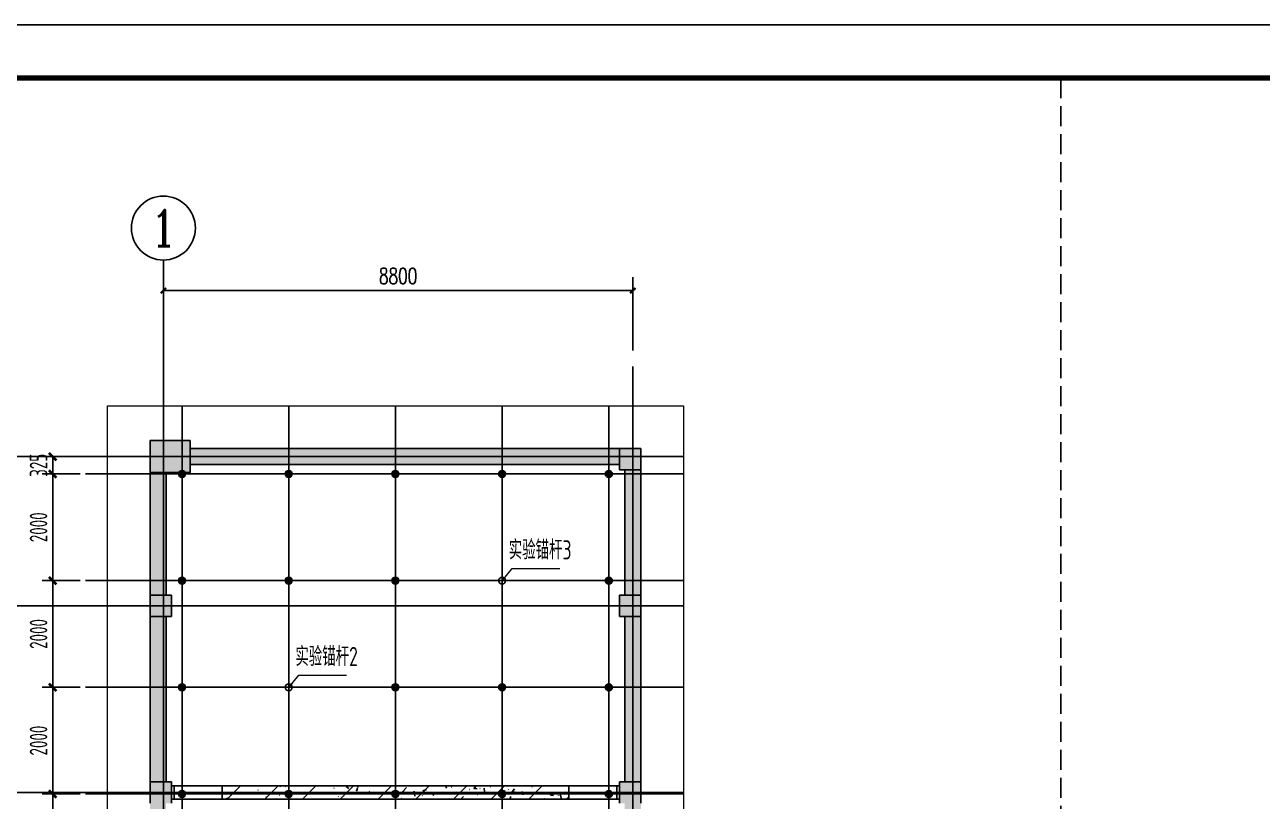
# Model space of a CAD drawing. Extents: x 899043 to 2598688, y -137197 to 211789.
# Drawn here: x 2300041 to 2323238, y 114974 to 129535 of the extents above; entities that cross this region are included whole.
import ezdxf
from ezdxf.enums import TextEntityAlignment as Align

# ---------------------------------------------------------------- set-up
doc = ezdxf.new("R2010")
doc.units = 0
doc.header["$LTSCALE"] = 1500
doc.header["$MEASUREMENT"] = 0
doc.linetypes.add('7', pattern=[120.000008, -30.000002, 60.000004, -30.000002])
doc.linetypes.add('DASH', pattern=[0.35, 0.25, -0.1])
for name, color, linetype in [('00-tk', 151, 'Continuous'), ('AXIS', 3, 'Continuous'), ('AXIS_TEXT', 7, 'Continuous'), ('BASE', 7, 'Continuous'), ('DIM', 3, 'Continuous'), ('DOTE', 1, 'Continuous'), ('HATCH', 254, 'Continuous'), ('TEXT', 7, 'Continuous'), ('WELD_TEXT', 7, 'Continuous'), ('柱', 255, 'Continuous'), ('柱虚线', 54, '7'), ('砼墙', 3, 'Continuous'), ('锚杆', 2, 'Continuous')]:
    doc.layers.add(name, color=color, linetype=linetype)
for name, color, linetype, lineweight in [('10', 7, 'Continuous', 35), ('1500', 4, 'Continuous', 18), ('试桩', 1, 'Continuous', 18)]:
    doc.layers.add(name, color=color, linetype=linetype, lineweight=lineweight)
doc.styles.add('_TCH_AXIS', font='COMPLEX', dxfattribs={"bigfont": 'GBCBIG'})
doc.styles.add('_TCH_DIM_T3', font='SIMPLEX', dxfattribs={"width": 0.705882, "bigfont": 'GBCBIG'})
doc.styles.add('COMPLEX', font='COMPLEX')
doc.styles.add('H330', font='Tssdeng.shx', dxfattribs={"width": 0.65, "height": 330, "bigfont": 'tssdchn.shx'})
doc.styles.add('TSSD_Dimension', font='Tssdeng.shx', dxfattribs={"width": 0.7, "bigfont": 'hztxt.shx'})
doc.dimstyles.new('_TCH_ARCH&&100', dxfattribs={"dimtxt": 297.5, "dimasz": 100, "dimexe": 250, "dimexo": 300, "dimgap": 126.25, "dimtad": 1, "dimdec": 0, "dimzin": 0, "dimdsep": 46, "dimtxsty": '_TCH_DIM_T3', "dimblk": 'ARCHTICK', "dimcen": 0.09, "dimclrt": 7, "dimazin": 2, "dimtfac": 1, "dimtdec": 0, "dimtix": 1, "dimtmove": 2, "dimatfit": 3, "dimfxl": 0, "dimtolj": 1, "dimtzin": 0, "dimarcsym": 0})
doc.dimstyles.new('H100', dxfattribs={"dimscale": 100, "dimtxt": 3.3, "dimasz": 0.01, "dimexe": 2, "dimexo": 1, "dimgap": 1, "dimtad": 1, "dimdec": 0, "dimrnd": 1, "dimzin": 0, "dimdsep": 46, "dimtxsty": 'H330', "dimblk1": 'YGDIM', "dimblk2": 'YGDIM', "dimsah": 1, "dimcen": -2, "dimdle": 1, "dimclrt": 7, "dimadec": 0, "dimazin": 0, "dimtfac": 1, "dimtdec": 0, "dimtix": 1, "dimtmove": 2, "dimatfit": 3, "dimldrblk": 'YGDIM', "dimfxl": 0, "dimtvp": 1, "dimtolj": 1, "dimtzin": 0, "dimlwe": 25, "dimarcsym": 0})

# ---------------------------------------------------------------- blocks, each defined once
blk = doc.blocks.new('_ArchTick')
at = {"color": 0, "linetype": 'ByBlock', "const_width": 0.4}
blk.add_lwpolyline([(-0.5, -0.5), (0.5, 0.5)], dxfattribs=at)
blk = doc.blocks.new('*D1829')
at = {"layer": 'AXIS', "color": 0, "lineweight": -2}
for p, q in [((2302640, 123426), (2302640, 124799)), ((2311440, 123426), (2311440, 124799)), ((2302640, 124549), (2311440, 124549))]:
    blk.add_line(p, q, dxfattribs=at)
at = {"layer": 'Defpoints', "color": 0}
for p in [(2311440, 124549), (2302640, 123126), (2311440, 123126)]:
    blk.add_point(p, dxfattribs=at)
at = {"layer": 'AXIS', "color": 0, "lineweight": -2, "xscale": 100, "yscale": 100, "zscale": 100, "rotation": 180}
blk.add_blockref('_ArchTick', (2302640, 124549), dxfattribs=at)
at = {"layer": 'AXIS', "color": 0, "lineweight": -2, "xscale": 100, "yscale": 100, "zscale": 100}
blk.add_blockref('_ArchTick', (2311440, 124549), dxfattribs=at)
at = {"layer": 'AXIS', "color": 7, "insert": (2307040, 124824), "char_height": 297.5, "attachment_point": 5, "style": '_TCH_DIM_T3'}
blk.add_mtext('\\A1;8800', dxfattribs=at)
blk = doc.blocks.new('_AXISO')
blk.add_circle((0, 0), 0.5)
at = {"layer": 'AXIS_TEXT', "style": 'COMPLEX', "width": 1.041667}
blk.add_attdef('A', text='', height=0.56, dxfattribs=at).set_placement((-0.25, -0.28), (0.25, -0.28), align=Align.FIT)
blk = doc.blocks.new('YGDIM')
at = {"color": 0, "linetype": 'ByBlock', "const_width": 50}
blk.add_lwpolyline([(-70, -70), (70, 70)], dxfattribs=at)
blk = doc.blocks.new('*D1839')
at = {"layer": 'Defpoints', "color": 0, "linetype": 'Continuous', "ltscale": 50}
for p in [(2300565, 115111), (2301183, 115111), (2301183, 113111)]:
    blk.add_point(p, dxfattribs=at)
at = {"layer": 'DIM', "color": 0, "linetype": 'Continuous', "lineweight": 25, "ltscale": 50}
for p, q in [((2301083, 115111), (2300365, 115111)), ((2301083, 113111), (2300365, 113111))]:
    blk.add_line(p, q, dxfattribs=at)
at = {"layer": 'DIM', "color": 0, "linetype": 'Continuous', "lineweight": -2, "ltscale": 50}
blk.add_line((2300565, 113112), (2300565, 115110), dxfattribs=at)
for p, rotation in [((2300565, 115111), 90), ((2300565, 113111), 270)]:
    blk.add_blockref('YGDIM', p, dxfattribs=dict(at, rotation=rotation))
at = {"layer": 'DIM', "color": 7, "linetype": 'Continuous', "ltscale": 50, "insert": (2300300, 114111), "char_height": 330, "attachment_point": 5, "rotation": 90, "style": 'H330'}
blk.add_mtext('\\A1;2000', dxfattribs=at)
blk = doc.blocks.new('*D1840')
at = {"layer": 'Defpoints', "color": 0, "linetype": 'Continuous', "ltscale": 50}
for p in [(2300565, 117111), (2301183, 117111), (2301183, 115111)]:
    blk.add_point(p, dxfattribs=at)
at = {"layer": 'DIM', "color": 0, "linetype": 'Continuous', "lineweight": 25, "ltscale": 50}
for p, q in [((2301083, 117111), (2300365, 117111)), ((2301083, 115111), (2300365, 115111))]:
    blk.add_line(p, q, dxfattribs=at)
at = {"layer": 'DIM', "color": 0, "linetype": 'Continuous', "lineweight": -2, "ltscale": 50}
blk.add_line((2300565, 115112), (2300565, 117110), dxfattribs=at)
for p, rotation in [((2300565, 117111), 90), ((2300565, 115111), 270)]:
    blk.add_blockref('YGDIM', p, dxfattribs=dict(at, rotation=rotation))
at = {"layer": 'DIM', "color": 7, "linetype": 'Continuous', "ltscale": 50, "insert": (2300300, 116111), "char_height": 330, "attachment_point": 5, "rotation": 90, "style": 'H330'}
blk.add_mtext('\\A1;2000', dxfattribs=at)
blk = doc.blocks.new('*D1841')
at = {"layer": 'Defpoints', "color": 0, "linetype": 'Continuous', "ltscale": 50}
for p in [(2300565, 119111), (2301183, 119111), (2301183, 117111)]:
    blk.add_point(p, dxfattribs=at)
at = {"layer": 'DIM', "color": 0, "linetype": 'Continuous', "lineweight": 25, "ltscale": 50}
for p, q in [((2301083, 119111), (2300365, 119111)), ((2301083, 117111), (2300365, 117111))]:
    blk.add_line(p, q, dxfattribs=at)
at = {"layer": 'DIM', "color": 0, "linetype": 'Continuous', "lineweight": -2, "ltscale": 50}
blk.add_line((2300565, 117112), (2300565, 119110), dxfattribs=at)
for p, rotation in [((2300565, 119111), 90), ((2300565, 117111), 270)]:
    blk.add_blockref('YGDIM', p, dxfattribs=dict(at, rotation=rotation))
at = {"layer": 'DIM', "color": 7, "linetype": 'Continuous', "ltscale": 50, "insert": (2300300, 118111), "char_height": 330, "attachment_point": 5, "rotation": 90, "style": 'H330'}
blk.add_mtext('\\A1;2000', dxfattribs=at)
blk = doc.blocks.new('*D1842')
at = {"layer": 'Defpoints', "color": 0, "linetype": 'Continuous', "ltscale": 50}
for p in [(2300565, 121111), (2301183, 121111), (2301183, 119111)]:
    blk.add_point(p, dxfattribs=at)
at = {"layer": 'DIM', "color": 0, "linetype": 'Continuous', "lineweight": 25, "ltscale": 50}
for p, q in [((2301083, 121111), (2300365, 121111)), ((2301083, 119111), (2300365, 119111))]:
    blk.add_line(p, q, dxfattribs=at)
at = {"layer": 'DIM', "color": 0, "linetype": 'Continuous', "lineweight": -2, "ltscale": 50}
blk.add_line((2300565, 119112), (2300565, 121110), dxfattribs=at)
for p, rotation in [((2300565, 121111), 90), ((2300565, 119111), 270)]:
    blk.add_blockref('YGDIM', p, dxfattribs=dict(at, rotation=rotation))
at = {"layer": 'DIM', "color": 7, "linetype": 'Continuous', "ltscale": 50, "insert": (2300300, 120111), "char_height": 330, "attachment_point": 5, "rotation": 90, "style": 'H330'}
blk.add_mtext('\\A1;2000', dxfattribs=at)
blk = doc.blocks.new('*D1843')
at = {"layer": 'Defpoints', "color": 0, "linetype": 'Continuous', "ltscale": 50}
for p in [(2300565, 121436), (2301183, 121436), (2301183, 121111)]:
    blk.add_point(p, dxfattribs=at)
at = {"layer": 'DIM', "color": 0, "linetype": 'Continuous', "lineweight": 25, "ltscale": 50}
for p, q in [((2301083, 121436), (2300365, 121436)), ((2301083, 121111), (2300365, 121111))]:
    blk.add_line(p, q, dxfattribs=at)
at = {"layer": 'DIM', "color": 0, "linetype": 'Continuous', "lineweight": -2, "ltscale": 50}
for p, q in [((2300565, 121437), (2300565, 121438)), ((2300565, 121111), (2300565, 121436)), ((2300565, 121110), (2300565, 121109))]:
    blk.add_line(p, q, dxfattribs=at)
for p, rotation in [((2300565, 121436), 270), ((2300565, 121111), 90)]:
    blk.add_blockref('YGDIM', p, dxfattribs=dict(at, rotation=rotation))
at = {"layer": 'DIM', "color": 7, "linetype": 'Continuous', "ltscale": 50, "insert": (2300300, 121274), "char_height": 330, "attachment_point": 5, "rotation": 90, "style": 'H330'}
blk.add_mtext('\\A1;325', dxfattribs=at)
blk = doc.blocks.new('A$C67844AE1')
at = {"layer": '00-tk'}
for p, q in [((126150, 89100), (0, 89100)), ((124650, 87600), (3750, 87600))]:
    blk.add_line(p, q, dxfattribs=at)
at = {"layer": '00-tk', "const_width": 150}
blk.add_lwpolyline([(3750, 87600), (124650, 87600), (124650, 1500), (3750, 1500)], close=True, dxfattribs=at)

msp = doc.modelspace()

# ---------------------------------------------------------------- hatches: boundary and pattern name
at = {"layer": '10', "linetype": 'ByBlock'}
h = msp.add_hatch(dxfattribs=at)
h.set_pattern_fill('AN31C', color=253, scale=1000, style=0)
h.set_pattern_definition([(45, (1216285.1, -18759.76), (-141.421356, 141.421356), []), (50, (1216285.1, -18759.76), (717.26018, -62.75213), [75, -825]), (355, (1216285.1, -18759.76), (-138.75133, 752.19213), [60, -660]), (100.4514, (1216344.9, -18765), (578.5094, 689.43954), [63.7402, -701.1421]), (46.1842, (1216285.1, -18559.8), (1067.24105, -165.519), [112.5, -1237.5]), (96.6356, (1216374, -18573.6), (934.6627, 974.1179), [95.6103, -1051.713]), (351.1842, (1216285.1, -18559.8), (934.662, 974.1186), [90, -990]), (21, (1216385.1, -18609.76), (596.90705, -402.6189), [75, -825]), (326, (1216385.1, -18609.76), (243.31533, 725.15005), [60, -660]), (71.4514, (1216434.84, -18643.3), (840.22263, 322.5305), [63.7402, -701.1421]), (37.5, (1216285.1, -18759.76), (12.159855, 332.893854), [0, -652, 0, -670, 0, -662.5]), (7.5, (1216285.1, -18759.76), (263.06954, 394.41171), [0, -382, 0, -637, 0, -252.5]), (327.5, (1216062.1, -18759.76), (533.822436, -22.55487), [0, -250, 0, -780, 0, -1035]), (317.5, (1215962.1, -18759.76), (583.18617, 100.10498), [0, -325, 0, -518, 0, -735])])
h.paths.add_polyline_path([(2303139.7, 121736.2), (2303139.7, 121136.2), (2302389.7, 121136.2), (2302389.7, 121736.2)])
h.paths.add_polyline_path([(2303139.7, 113336.2), (2303139.7, 112736.2), (2302389.7, 112736.2), (2302389.7, 113336.2)])
h.paths.add_polyline_path([(2303139.7, 105086.2), (2303139.7, 104386.2), (2302389.7, 104386.2), (2302389.7, 105086.2)])
at = {"layer": 'HATCH', "linetype": 'Continuous', "ltscale": 50}
h = msp.add_hatch(dxfattribs=at)
h.set_pattern_fill('钢筋混凝土', color=256, scale=100, style=0, pattern_type=2)
h.set_pattern_definition([(45, (-64095031.3, -184253306.2), (-353.5533906, 353.5533906), []), (50, (-64095031.3, -184253306.2), (717.2601826, -62.752135), [75, -825]), (355, (-64095031.3, -184253306.2), (-138.7513336, 752.1921337), [60, -660]), (100.4514, (-64094971.5, -184253311.4), (578.5093817, 689.439542), [63.74019, -701.142112]), (46.1842, (-64095031.3, -184253106.2), (1067.2410486, -165.5190143), [112.5, -1237.5]), (96.6356, (-64094942.3, -184253120), (934.6627055, 974.117871), [95.610288, -1051.713]), (351.1842, (-64095031.3, -184253106.2), (934.661945, 974.118601), [90, -990]), (21, (-64094931.3, -184253156.2), (596.9070521, -402.6188907), [75, -825]), (326, (-64094931.3, -184253156.2), (243.315332, 725.150045), [60, -660]), (71.4514, (-64094881.54, -184253189.75), (840.2226286, 322.5304967), [63.74019, -701.142112]), (37.5, (-64095031.28, -184253306.2), (12.15985532, 332.89385383), [5, -652, 5, -670, 5, -662.5]), (7.5, (-64095031.28, -184253306.2), (263.06953744, 394.4117119), [5, -382, 5, -637, 5, -252.5]), (327.5, (-64095254.28, -184253306.2), (533.82243617, -22.55487173), [5, -250, 5, -780, 5, -1035]), (317.5, (-64095354.3, -184253306.2), (583.1861693, 100.1049823), [5, -325, 5, -518, 5, -735])])
h.paths.add_polyline_path([(2303139.7, 121136.2), (2302389.7, 121136.2), (2302389.7, 113336.2), (2303139.7, 113336.2), (2303139.7, 112736.2), (2302389.7, 112736.2), (2302389.7, 105086.2), (2303139.7, 105086.2), (2303139.7, 104386.2), (2302389.7, 104386.2), (2302389.7, 104386.2), (2302789.7, 104386.2), (2311189.7, 104386.2), (2311589.7, 104386.2), (2311589.7, 121586.2), (2303139.7, 121586.2)])
h.paths.add_polyline_path([(2303139.7, 121136.2), (2302689.7, 121136.2), (2302689.7, 118836.2), (2302789.7, 118836.2), (2302789.7, 118436.2), (2302689.7, 118436.2), (2302689.7, 115336.2), (2302789.7, 115336.2), (2302789.7, 114936.2), (2302689.7, 114936.2), (2302689.7, 113336.2), (2303139.7, 113336.2), (2303139.7, 112736.2), (2302689.7, 112736.2), (2302689.7, 111886.2), (2302789.7, 111886.2), (2302789.7, 111486.2), (2302689.7, 111486.2), (2302689.7, 108436.2), (2302789.7, 108436.2), (2302789.7, 108036.2), (2302689.7, 108036.2), (2302689.7, 105086.2), (2303139.7, 105086.2), (2303139.7, 104686.2), (2311189.7, 104686.2), (2311189.7, 104786.2), (2311289.7, 104786.2), (2311289.7, 108036.2), (2311189.7, 108036.2), (2311189.7, 108436.2), (2311289.7, 108436.2), (2311289.7, 111486.2), (2311189.7, 111486.2), (2311189.7, 111886.2), (2311289.7, 111886.2), (2311289.7, 114936.2), (2311189.7, 114936.2), (2311189.7, 115336.2), (2311289.7, 115336.2), (2311289.7, 118436.2), (2311189.7, 118436.2), (2311189.7, 118836.2), (2311289.7, 118836.2), (2311289.7, 121186.2), (2311189.7, 121186.2), (2311189.7, 121286.2), (2303139.7, 121286.2)])
h = msp.add_hatch(dxfattribs=at)
h.set_pattern_fill('钢筋混凝土', color=256, scale=100, style=0, pattern_type=2)
h.set_pattern_definition([(45, (-64095031.3, -184253306.2), (-353.5533906, 353.5533906), []), (50, (-64095031.3, -184253306.2), (717.2601826, -62.752135), [75, -825]), (355, (-64095031.3, -184253306.2), (-138.7513336, 752.1921337), [60, -660]), (100.4514, (-64094971.5, -184253311.4), (578.5093817, 689.439542), [63.74019, -701.142112]), (46.1842, (-64095031.3, -184253106.2), (1067.2410486, -165.5190143), [112.5, -1237.5]), (96.6356, (-64094942.3, -184253120), (934.6627055, 974.117871), [95.610288, -1051.713]), (351.1842, (-64095031.3, -184253106.2), (934.661945, 974.118601), [90, -990]), (21, (-64094931.3, -184253156.2), (596.9070521, -402.6188907), [75, -825]), (326, (-64094931.3, -184253156.2), (243.315332, 725.150045), [60, -660]), (71.4514, (-64094881.54, -184253189.75), (840.2226286, 322.5304967), [63.74019, -701.142112]), (37.5, (-64095031.28, -184253306.2), (12.15985532, 332.89385383), [5, -652, 5, -670, 5, -662.5]), (7.5, (-64095031.28, -184253306.2), (263.06953744, 394.4117119), [5, -382, 5, -637, 5, -252.5]), (327.5, (-64095254.28, -184253306.2), (533.82243617, -22.55487173), [5, -250, 5, -780, 5, -1035]), (317.5, (-64095354.3, -184253306.2), (583.1861693, 100.1049823), [5, -325, 5, -518, 5, -735])])
h.paths.add_polyline_path([(2311139.7, 115261.2), (2311139.7, 115011.2), (2311189.7, 115011.2), (2311189.7, 115261.2)])
h.paths.add_polyline_path([(2303739.7, 115260.8), (2303739.7, 115011.2), (2310239.7, 115011.2), (2310239.7, 115261.2), (2302789.7, 115261.2), (2302789.7, 115011.2), (2302839.7, 115011.2), (2302839.7, 115260.8)])
at = {"layer": '锚杆'}
h = msp.add_hatch(dxfattribs=at)
h.set_pattern_fill('ANSI37', color=6, scale=100)
h.set_pattern_definition([(45, (-2183429.108, 1772429.554), (-8.838834765, 8.838834765), []), (135, (-2183429.108, 1772429.554), (-8.838834765, -8.838834765), [])])
h.paths.add_polyline_path([(2303054.7, 121111.2), (2302989.7, 121111.2), (2302989.7, 121046.2, 0.4142136)])
h.paths.add_polyline_path([(2302989.7, 121111.2), (2302924.7, 121111.2, 0.4142136), (2302989.7, 121046.2)])
h.paths.add_polyline_path([(2302989.7, 121176.2, 0.4142136), (2302924.7, 121111.2), (2302989.7, 121111.2)])
h.paths.add_polyline_path([(2302989.7, 121176.2), (2302989.7, 121111.2), (2303054.7, 121111.2, 0.4142136)])
h = msp.add_hatch(dxfattribs=at)
h.set_pattern_fill('ANSI37', color=6, scale=100)
h.set_pattern_definition([(45, (-2181429.108, 1772429.554), (-8.838834765, 8.838834765), []), (135, (-2181429.108, 1772429.554), (-8.838834765, -8.838834765), [])])
h.paths.add_polyline_path([(2305054.7, 121111.2), (2304989.7, 121111.2), (2304989.7, 121046.2, 0.4142136)])
h.paths.add_polyline_path([(2304989.7, 121111.2), (2304924.7, 121111.2, 0.4142136), (2304989.7, 121046.2)])
h.paths.add_polyline_path([(2304989.7, 121176.2, 0.4142136), (2304924.7, 121111.2), (2304989.7, 121111.2)])
h.paths.add_polyline_path([(2304989.7, 121176.2), (2304989.7, 121111.2), (2305054.7, 121111.2, 0.4142136)])
h = msp.add_hatch(dxfattribs=at)
h.set_pattern_fill('ANSI37', color=6, scale=100)
h.set_pattern_definition([(45, (-2179429.108, 1772429.554), (-8.838834765, 8.838834765), []), (135, (-2179429.108, 1772429.554), (-8.838834765, -8.838834765), [])])
h.paths.add_polyline_path([(2307054.7, 121111.2), (2306989.7, 121111.2), (2306989.7, 121046.2, 0.4142136)])
h.paths.add_polyline_path([(2306989.7, 121111.2), (2306924.7, 121111.2, 0.4142136), (2306989.7, 121046.2)])
h.paths.add_polyline_path([(2306989.7, 121176.2, 0.4142136), (2306924.7, 121111.2), (2306989.7, 121111.2)])
h.paths.add_polyline_path([(2306989.7, 121176.2), (2306989.7, 121111.2), (2307054.7, 121111.2, 0.4142136)])
h = msp.add_hatch(dxfattribs=at)
h.set_pattern_fill('ANSI37', color=6, scale=100)
h.set_pattern_definition([(45, (-2177429.108, 1772429.554), (-8.838834765, 8.838834765), []), (135, (-2177429.108, 1772429.554), (-8.838834765, -8.838834765), [])])
h.paths.add_polyline_path([(2309054.7, 121111.2), (2308989.7, 121111.2), (2308989.7, 121046.2, 0.4142136)])
h.paths.add_polyline_path([(2308989.7, 121111.2), (2308924.7, 121111.2, 0.4142136), (2308989.7, 121046.2)])
h.paths.add_polyline_path([(2308989.7, 121176.2, 0.4142136), (2308924.7, 121111.2), (2308989.7, 121111.2)])
h.paths.add_polyline_path([(2308989.7, 121176.2), (2308989.7, 121111.2), (2309054.7, 121111.2, 0.4142136)])
h = msp.add_hatch(dxfattribs=at)
h.set_pattern_fill('ANSI37', color=6, scale=100)
h.set_pattern_definition([(45, (-2175429.108, 1772429.554), (-8.838834765, 8.838834765), []), (135, (-2175429.108, 1772429.554), (-8.838834765, -8.838834765), [])])
h.paths.add_polyline_path([(2311054.7, 121111.2), (2310989.7, 121111.2), (2310989.7, 121046.2, 0.4142136)])
h.paths.add_polyline_path([(2310989.7, 121111.2), (2310924.7, 121111.2, 0.4142136), (2310989.7, 121046.2)])
h.paths.add_polyline_path([(2310989.7, 121176.2, 0.4142136), (2310924.7, 121111.2), (2310989.7, 121111.2)])
h.paths.add_polyline_path([(2310989.7, 121176.2), (2310989.7, 121111.2), (2311054.7, 121111.2, 0.4142136)])
h = msp.add_hatch(dxfattribs=at)
h.set_pattern_fill('ANSI37', color=6, scale=100)
h.set_pattern_definition([(45, (-2183429.108, 1770429.554), (-8.838834765, 8.838834765), []), (135, (-2183429.108, 1770429.554), (-8.838834765, -8.838834765), [])])
h.paths.add_polyline_path([(2303054.7, 119111.2), (2302989.7, 119111.2), (2302989.7, 119046.2, 0.4142136)])
h.paths.add_polyline_path([(2302989.7, 119111.2), (2302924.7, 119111.2, 0.4142136), (2302989.7, 119046.2)])
h.paths.add_polyline_path([(2302989.7, 119176.2, 0.4142136), (2302924.7, 119111.2), (2302989.7, 119111.2)])
h.paths.add_polyline_path([(2302989.7, 119176.2), (2302989.7, 119111.2), (2303054.7, 119111.2, 0.4142136)])
h = msp.add_hatch(dxfattribs=at)
h.set_pattern_fill('ANSI37', color=6, scale=100)
h.set_pattern_definition([(45, (-2181429.108, 1770429.554), (-8.838834765, 8.838834765), []), (135, (-2181429.108, 1770429.554), (-8.838834765, -8.838834765), [])])
h.paths.add_polyline_path([(2305054.7, 119111.2), (2304989.7, 119111.2), (2304989.7, 119046.2, 0.4142136)])
h.paths.add_polyline_path([(2304989.7, 119111.2), (2304924.7, 119111.2, 0.4142136), (2304989.7, 119046.2)])
h.paths.add_polyline_path([(2304989.7, 119176.2, 0.4142136), (2304924.7, 119111.2), (2304989.7, 119111.2)])
h.paths.add_polyline_path([(2304989.7, 119176.2), (2304989.7, 119111.2), (2305054.7, 119111.2, 0.4142136)])
h = msp.add_hatch(dxfattribs=at)
h.set_pattern_fill('ANSI37', color=6, scale=100)
h.set_pattern_definition([(45, (-2179429.108, 1770429.554), (-8.838834765, 8.838834765), []), (135, (-2179429.108, 1770429.554), (-8.838834765, -8.838834765), [])])
h.paths.add_polyline_path([(2307054.7, 119111.2), (2306989.7, 119111.2), (2306989.7, 119046.2, 0.4142136)])
h.paths.add_polyline_path([(2306989.7, 119111.2), (2306924.7, 119111.2, 0.4142136), (2306989.7, 119046.2)])
h.paths.add_polyline_path([(2306989.7, 119176.2, 0.4142136), (2306924.7, 119111.2), (2306989.7, 119111.2)])
h.paths.add_polyline_path([(2306989.7, 119176.2), (2306989.7, 119111.2), (2307054.7, 119111.2, 0.4142136)])
h = msp.add_hatch(dxfattribs=at)
h.set_pattern_fill('ANSI37', color=6, scale=100)
h.set_pattern_definition([(45, (-2175429.108, 1770429.554), (-8.838834765, 8.838834765), []), (135, (-2175429.108, 1770429.554), (-8.838834765, -8.838834765), [])])
h.paths.add_polyline_path([(2311054.7, 119111.2), (2310989.7, 119111.2), (2310989.7, 119046.2, 0.4142136)])
h.paths.add_polyline_path([(2310989.7, 119111.2), (2310924.7, 119111.2, 0.4142136), (2310989.7, 119046.2)])
h.paths.add_polyline_path([(2310989.7, 119176.2, 0.4142136), (2310924.7, 119111.2), (2310989.7, 119111.2)])
h.paths.add_polyline_path([(2310989.7, 119176.2), (2310989.7, 119111.2), (2311054.7, 119111.2, 0.4142136)])
h = msp.add_hatch(dxfattribs=at)
h.set_pattern_fill('ANSI37', color=6, scale=100)
h.set_pattern_definition([(45, (-2183429.108, 1768429.554), (-8.838834765, 8.838834765), []), (135, (-2183429.108, 1768429.554), (-8.838834765, -8.838834765), [])])
h.paths.add_polyline_path([(2303054.7, 117111.2), (2302989.7, 117111.2), (2302989.7, 117046.2, 0.4142136)])
h.paths.add_polyline_path([(2302989.7, 117111.2), (2302924.7, 117111.2, 0.4142136), (2302989.7, 117046.2)])
h.paths.add_polyline_path([(2302989.7, 117176.2, 0.4142136), (2302924.7, 117111.2), (2302989.7, 117111.2)])
h.paths.add_polyline_path([(2302989.7, 117176.2), (2302989.7, 117111.2), (2303054.7, 117111.2, 0.4142136)])
h = msp.add_hatch(dxfattribs=at)
h.set_pattern_fill('ANSI37', color=6, scale=100)
h.set_pattern_definition([(45, (-2179429.108, 1768429.554), (-8.838834765, 8.838834765), []), (135, (-2179429.108, 1768429.554), (-8.838834765, -8.838834765), [])])
h.paths.add_polyline_path([(2307054.7, 117111.2), (2306989.7, 117111.2), (2306989.7, 117046.2, 0.4142136)])
h.paths.add_polyline_path([(2306989.7, 117111.2), (2306924.7, 117111.2, 0.4142136), (2306989.7, 117046.2)])
h.paths.add_polyline_path([(2306989.7, 117176.2, 0.4142136), (2306924.7, 117111.2), (2306989.7, 117111.2)])
h.paths.add_polyline_path([(2306989.7, 117176.2), (2306989.7, 117111.2), (2307054.7, 117111.2, 0.4142136)])
h = msp.add_hatch(dxfattribs=at)
h.set_pattern_fill('ANSI37', color=6, scale=100)
h.set_pattern_definition([(45, (-2177429.108, 1768429.554), (-8.838834765, 8.838834765), []), (135, (-2177429.108, 1768429.554), (-8.838834765, -8.838834765), [])])
h.paths.add_polyline_path([(2309054.7, 117111.2), (2308989.7, 117111.2), (2308989.7, 117046.2, 0.4142136)])
h.paths.add_polyline_path([(2308989.7, 117111.2), (2308924.7, 117111.2, 0.4142136), (2308989.7, 117046.2)])
h.paths.add_polyline_path([(2308989.7, 117176.2, 0.4142136), (2308924.7, 117111.2), (2308989.7, 117111.2)])
h.paths.add_polyline_path([(2308989.7, 117176.2), (2308989.7, 117111.2), (2309054.7, 117111.2, 0.4142136)])
h = msp.add_hatch(dxfattribs=at)
h.set_pattern_fill('ANSI37', color=6, scale=100)
h.set_pattern_definition([(45, (-2175429.108, 1768429.554), (-8.838834765, 8.838834765), []), (135, (-2175429.108, 1768429.554), (-8.838834765, -8.838834765), [])])
h.paths.add_polyline_path([(2311054.7, 117111.2), (2310989.7, 117111.2), (2310989.7, 117046.2, 0.4142136)])
h.paths.add_polyline_path([(2310989.7, 117111.2), (2310924.7, 117111.2, 0.4142136), (2310989.7, 117046.2)])
h.paths.add_polyline_path([(2310989.7, 117176.2, 0.4142136), (2310924.7, 117111.2), (2310989.7, 117111.2)])
h.paths.add_polyline_path([(2310989.7, 117176.2), (2310989.7, 117111.2), (2311054.7, 117111.2, 0.4142136)])
h = msp.add_hatch(dxfattribs=at)
h.set_pattern_fill('ANSI37', color=6, scale=100)
h.set_pattern_definition([(45, (-2183429.108, 1766429.554), (-8.838834765, 8.838834765), []), (135, (-2183429.108, 1766429.554), (-8.838834765, -8.838834765), [])])
h.paths.add_polyline_path([(2303054.7, 115111.2), (2302989.7, 115111.2), (2302989.7, 115046.2, 0.4142136)])
h.paths.add_polyline_path([(2302989.7, 115111.2), (2302924.7, 115111.2, 0.4142136), (2302989.7, 115046.2)])
h.paths.add_polyline_path([(2302989.7, 115176.2, 0.4142136), (2302924.7, 115111.2), (2302989.7, 115111.2)])
h.paths.add_polyline_path([(2302989.7, 115176.2), (2302989.7, 115111.2), (2303054.7, 115111.2, 0.4142136)])
h = msp.add_hatch(dxfattribs=at)
h.set_pattern_fill('ANSI37', color=6, scale=100)
h.set_pattern_definition([(45, (-2181429.108, 1766429.554), (-8.838834765, 8.838834765), []), (135, (-2181429.108, 1766429.554), (-8.838834765, -8.838834765), [])])
h.paths.add_polyline_path([(2305054.7, 115111.2), (2304989.7, 115111.2), (2304989.7, 115046.2, 0.4142136)])
h.paths.add_polyline_path([(2304989.7, 115111.2), (2304924.7, 115111.2, 0.4142136), (2304989.7, 115046.2)])
h.paths.add_polyline_path([(2304989.7, 115176.2, 0.4142136), (2304924.7, 115111.2), (2304989.7, 115111.2)])
h.paths.add_polyline_path([(2304989.7, 115176.2), (2304989.7, 115111.2), (2305054.7, 115111.2, 0.4142136)])
h = msp.add_hatch(dxfattribs=at)
h.set_pattern_fill('ANSI37', color=6, scale=100)
h.set_pattern_definition([(45, (-2179429.108, 1766429.554), (-8.838834765, 8.838834765), []), (135, (-2179429.108, 1766429.554), (-8.838834765, -8.838834765), [])])
h.paths.add_polyline_path([(2307054.7, 115111.2), (2306989.7, 115111.2), (2306989.7, 115046.2, 0.4142136)])
h.paths.add_polyline_path([(2306989.7, 115111.2), (2306924.7, 115111.2, 0.4142136), (2306989.7, 115046.2)])
h.paths.add_polyline_path([(2306989.7, 115176.2, 0.4142136), (2306924.7, 115111.2), (2306989.7, 115111.2)])
h.paths.add_polyline_path([(2306989.7, 115176.2), (2306989.7, 115111.2), (2307054.7, 115111.2, 0.4142136)])
h = msp.add_hatch(dxfattribs=at)
h.set_pattern_fill('ANSI37', color=6, scale=100)
h.set_pattern_definition([(45, (-2177429.108, 1766429.554), (-8.838834765, 8.838834765), []), (135, (-2177429.108, 1766429.554), (-8.838834765, -8.838834765), [])])
h.paths.add_polyline_path([(2309054.7, 115111.2), (2308989.7, 115111.2), (2308989.7, 115046.2, 0.4142136)])
h.paths.add_polyline_path([(2308989.7, 115111.2), (2308924.7, 115111.2, 0.4142136), (2308989.7, 115046.2)])
h.paths.add_polyline_path([(2308989.7, 115176.2, 0.4142136), (2308924.7, 115111.2), (2308989.7, 115111.2)])
h.paths.add_polyline_path([(2308989.7, 115176.2), (2308989.7, 115111.2), (2309054.7, 115111.2, 0.4142136)])
h = msp.add_hatch(dxfattribs=at)
h.set_pattern_fill('ANSI37', color=6, scale=100)
h.set_pattern_definition([(45, (-2175429.108, 1766429.554), (-8.838834765, 8.838834765), []), (135, (-2175429.108, 1766429.554), (-8.838834765, -8.838834765), [])])
h.paths.add_polyline_path([(2311054.7, 115111.2), (2310989.7, 115111.2), (2310989.7, 115046.2, 0.4142136)])
h.paths.add_polyline_path([(2310989.7, 115111.2), (2310924.7, 115111.2, 0.4142136), (2310989.7, 115046.2)])
h.paths.add_polyline_path([(2310989.7, 115176.2, 0.4142136), (2310924.7, 115111.2), (2310989.7, 115111.2)])
h.paths.add_polyline_path([(2310989.7, 115176.2), (2310989.7, 115111.2), (2311054.7, 115111.2, 0.4142136)])

# ---------------------------------------------------------------- linework, layer by layer
at = {"layer": '1500'}
msp.add_lwpolyline([(2301589.7, 122386.2), (2312389.7, 122386.2), (2312389.7, 103586.2), (2301589.7, 103586.2)], close=True, dxfattribs=at)
at = {"layer": 'AXIS'}
msp.add_line((2302639.7, 123126), (2302639.7, 125122.3), dxfattribs=at)
at = {"layer": 'BASE'}
msp.add_lwpolyline([(2303139.7, 121736.2), (2303139.7, 121136.2), (2302389.7, 121136.2), (2302389.7, 121736.2)], close=True, dxfattribs=at)
at = {"layer": 'DOTE'}
for p, q in [((2302639.7, 123126), (2302639.7, 103586.2)), ((2311439.7, 123126), (2311439.7, 103586.2)), ((2302989.7, 122386.2), (2302989.7, 103586.2)), ((2304989.7, 122386.2), (2304989.7, 103586.2)), ((2306989.7, 122386.2), (2306989.7, 103586.2)), ((2308989.7, 122386.2), (2308989.7, 103586.2)), ((2310989.7, 122386.2), (2310989.7, 103586.2)), ((2299221, 121436.2), (2312389.7, 121436.2)), ((2301182.7, 121111.2), (2312389.7, 121111.2)), ((2301182.7, 119111.2), (2312389.7, 119111.2)), ((2299221, 118636.2), (2312389.7, 118636.2)), ((2301182.7, 117111.2), (2312389.7, 117111.2)), ((2299221, 115136.2), (2312389.7, 115136.2)), ((2301182.7, 115111.2), (2312389.7, 115111.2))]:
    msp.add_line(p, q, dxfattribs=at)
at = {"layer": 'HATCH', "color": 8, "linetype": 'DASH'}
msp.add_lwpolyline([(2319462.6, 128535.3), (2319462.6, 88755.2), (2365480.3, 88755.2)], dxfattribs=at)
at = {"layer": '柱'}
for p, q in [((2311589.7, 121586.2), (2311189.7, 121586.2)), ((2311589.7, 121186.2), (2311589.7, 121586.2)), ((2311189.7, 121286.2), (2311189.7, 121186.2)), ((2311189.7, 121186.2), (2311289.7, 121186.2)), ((2302389.7, 118836.2), (2302389.7, 118436.2)), ((2302789.7, 118836.2), (2302689.7, 118836.2)), ((2302789.7, 118436.2), (2302789.7, 118836.2)), ((2311289.7, 118836.2), (2311189.7, 118836.2)), ((2311189.7, 118836.2), (2311189.7, 118436.2)), ((2311589.7, 118436.2), (2311589.7, 118836.2)), ((2302689.7, 118436.2), (2302789.7, 118436.2)), ((2311189.7, 118436.2), (2311289.7, 118436.2)), ((2302389.7, 115336.2), (2302389.7, 114936.2)), ((2302789.7, 115336.2), (2302689.7, 115336.2)), ((2302789.7, 114936.2), (2302789.7, 115336.2)), ((2311289.7, 115336.2), (2311189.7, 115336.2)), ((2311189.7, 115336.2), (2311189.7, 114936.2)), ((2311589.7, 114936.2), (2311589.7, 115336.2))]:
    msp.add_line(p, q, dxfattribs=at)
at = {"layer": '柱虚线'}
for p, q in [((2311189.7, 121586.2), (2311189.7, 121286.2)), ((2311289.7, 121186.2), (2311589.7, 121186.2)), ((2302689.7, 118836.2), (2302389.7, 118836.2)), ((2311589.7, 118836.2), (2311289.7, 118836.2)), ((2302389.7, 118436.2), (2302689.7, 118436.2)), ((2311289.7, 118436.2), (2311589.7, 118436.2)), ((2302689.7, 115336.2), (2302389.7, 115336.2)), ((2311589.7, 115336.2), (2311289.7, 115336.2))]:
    msp.add_line(p, q, dxfattribs=at)
at = {"layer": '砼墙'}
for p, q in [((2303139.7, 121586.2), (2311189.7, 121586.2)), ((2302389.7, 118836.2), (2302389.7, 121186.2)), ((2302689.7, 118836.2), (2302689.7, 121136.2)), ((2303139.7, 121286.2), (2311189.7, 121286.2)), ((2311289.7, 118836.2), (2311289.7, 121186.2)), ((2311589.7, 118836.2), (2311589.7, 121186.2)), ((2302389.7, 115336.2), (2302389.7, 118436.2)), ((2302689.7, 115336.2), (2302689.7, 118436.2)), ((2311289.7, 115336.2), (2311289.7, 118436.2)), ((2311589.7, 115336.2), (2311589.7, 118436.2)), ((2302789.7, 115261.2), (2311189.7, 115261.2)), ((2302789.7, 115011.2), (2311189.7, 115011.2))]:
    msp.add_line(p, q, dxfattribs=at)
at = {"layer": '砼墙', "color": 5}
for points in [[(2302839.7, 115260.8), (2303739.7, 115260.8), (2303739.7, 115010.8), (2302839.7, 115010.8)], [(2310239.7, 115261.2), (2311139.7, 115261.2), (2311139.7, 115011.2), (2310239.7, 115011.2)]]:
    msp.add_lwpolyline(points, close=True, dxfattribs=at)
at = {"layer": '试桩', "color": 20}
for points in [[(2308989.7, 119106.2), (2309177.3, 119340.4), (2310074, 119340.4)], [(2304989.7, 117106.2), (2305177.3, 117340.4), (2306074, 117340.4)]]:
    msp.add_lwpolyline(points, dxfattribs=at)
at = {"layer": '锚杆', "color": 6}
for p, q in [((2303054.7, 121111.2), (2302924.7, 121111.2)), ((2302989.7, 121176.2), (2302989.7, 121046.2)), ((2305054.7, 121111.2), (2304924.7, 121111.2)), ((2304989.7, 121176.2), (2304989.7, 121046.2)), ((2307054.7, 121111.2), (2306924.7, 121111.2)), ((2306989.7, 121176.2), (2306989.7, 121046.2)), ((2309054.7, 121111.2), (2308924.7, 121111.2)), ((2308989.7, 121176.2), (2308989.7, 121046.2)), ((2311054.7, 121111.2), (2310924.7, 121111.2)), ((2310989.7, 121176.2), (2310989.7, 121046.2)), ((2303054.7, 119111.2), (2302924.7, 119111.2)), ((2302989.7, 119176.2), (2302989.7, 119046.2)), ((2305054.7, 119111.2), (2304924.7, 119111.2)), ((2304989.7, 119176.2), (2304989.7, 119046.2)), ((2307054.7, 119111.2), (2306924.7, 119111.2)), ((2306989.7, 119176.2), (2306989.7, 119046.2)), ((2309054.7, 119111.2), (2308924.7, 119111.2)), ((2308989.7, 119176.2), (2308989.7, 119046.2)), ((2311054.7, 119111.2), (2310924.7, 119111.2)), ((2310989.7, 119176.2), (2310989.7, 119046.2)), ((2302989.7, 117176.2), (2302989.7, 117046.2)), ((2304989.7, 117176.2), (2304989.7, 117046.2)), ((2306989.7, 117176.2), (2306989.7, 117046.2)), ((2308989.7, 117176.2), (2308989.7, 117046.2)), ((2310989.7, 117176.2), (2310989.7, 117046.2)), ((2303054.7, 117111.2), (2302924.7, 117111.2)), ((2305054.7, 117111.2), (2304924.7, 117111.2)), ((2307054.7, 117111.2), (2306924.7, 117111.2)), ((2309054.7, 117111.2), (2308924.7, 117111.2)), ((2311054.7, 117111.2), (2310924.7, 117111.2)), ((2303054.7, 115111.2), (2302924.7, 115111.2)), ((2302989.7, 115176.2), (2302989.7, 115046.2)), ((2305054.7, 115111.2), (2304924.7, 115111.2)), ((2304989.7, 115176.2), (2304989.7, 115046.2)), ((2307054.7, 115111.2), (2306924.7, 115111.2)), ((2306989.7, 115176.2), (2306989.7, 115046.2)), ((2309054.7, 115111.2), (2308924.7, 115111.2)), ((2308989.7, 115176.2), (2308989.7, 115046.2)), ((2311054.7, 115111.2), (2310924.7, 115111.2)), ((2310989.7, 115176.2), (2310989.7, 115046.2))]:
    msp.add_line(p, q, dxfattribs=at)
for centre in [(2302989.7, 121111.2), (2304989.7, 121111.2), (2306989.7, 121111.2), (2308989.7, 121111.2), (2310989.7, 121111.2), (2302989.7, 119111.2), (2304989.7, 119111.2), (2306989.7, 119111.2), (2308989.7, 119111.2), (2310989.7, 119111.2), (2302989.7, 117111.2), (2304989.7, 117111.2), (2306989.7, 117111.2), (2308989.7, 117111.2), (2310989.7, 117111.2), (2302989.7, 115111.2), (2304989.7, 115111.2), (2306989.7, 115111.2), (2308989.7, 115111.2), (2310989.7, 115111.2)]:
    msp.add_circle(centre, 65, dxfattribs=at)

# ---------------------------------------------------------------- block references
at = {"layer": 'AXIS'}
ref = msp.add_blockref('_AXISO', (2302639.7, 125722.3), dxfattribs=dict(at, xscale=-1200, yscale=1200, zscale=1200))
ref.add_attrib('A', '1', dxfattribs={"layer": 'AXIS_TEXT', "height": 683.5, "style": '_TCH_AXIS', "width": 1.666667}).set_placement((2302395.6, 125380.5), (2302883.9, 125380.5), align=Align.FIT)
at = {"layer": 'WELD_TEXT', "linetype": 'ByBlock', "xscale": 0.6666666666278616, "yscale": 0.6666666666715173, "zscale": 0.6666666666666666}
msp.add_blockref('A$C67844AE1', (2288380.3, 70135.3), dxfattribs=at)

# ---------------------------------------------------------------- texts
at = {"layer": 'TEXT', "style": 'TSSD_Dimension', "width": 0.7}
for s, p in [('实验锚杆3', (2309113, 119507.8)), ('实验锚杆2', (2305113, 117507.8))]:
    msp.add_text(s, height=360, dxfattribs=at).set_placement(p)

# ---------------------------------------------------------------- dimensions: what is measured, and where the dimension line sits
at = {"layer": 'AXIS'}
dim = msp.add_aligned_dim(p1=(2302639.7, 123126), p2=(2311439.7, 123126), distance=1423, dimstyle='_TCH_ARCH&&100', dxfattribs=at)
dim.commit()
dim.dimension.update_dxf_attribs({"geometry": '*D1829', "text_midpoint": (2307039.7, 124824)})
at = {"layer": 'DIM', "linetype": 'Continuous', "ltscale": 50}
for base, p1, p2, picture, middle in [((2300564.6, 121436.2), (2301182.7, 121111.2), (2301182.7, 121436.2), '*D1843', (2300299.6, 121273.7)), ((2300564.6, 121111.2), (2301182.7, 119111.2), (2301182.7, 121111.2), '*D1842', (2300299.6, 120111.2)), ((2300564.6, 119111.2), (2301182.7, 117111.2), (2301182.7, 119111.2), '*D1841', (2300299.6, 118111.2)), ((2300564.6, 117111.2), (2301182.7, 115111.2), (2301182.7, 117111.2), '*D1840', (2300299.6, 116111.2)), ((2300564.6, 115111.2), (2301182.7, 113111.2), (2301182.7, 115111.2), '*D1839', (2300299.6, 114111.2))]:
    dim = msp.add_linear_dim(base=base, p1=p1, p2=p2, angle=90, dimstyle='H100', dxfattribs=at)
    dim.commit()
    dim.dimension.update_dxf_attribs({"geometry": picture, "text_midpoint": middle})

doc.saveas('drawing.dxf')
